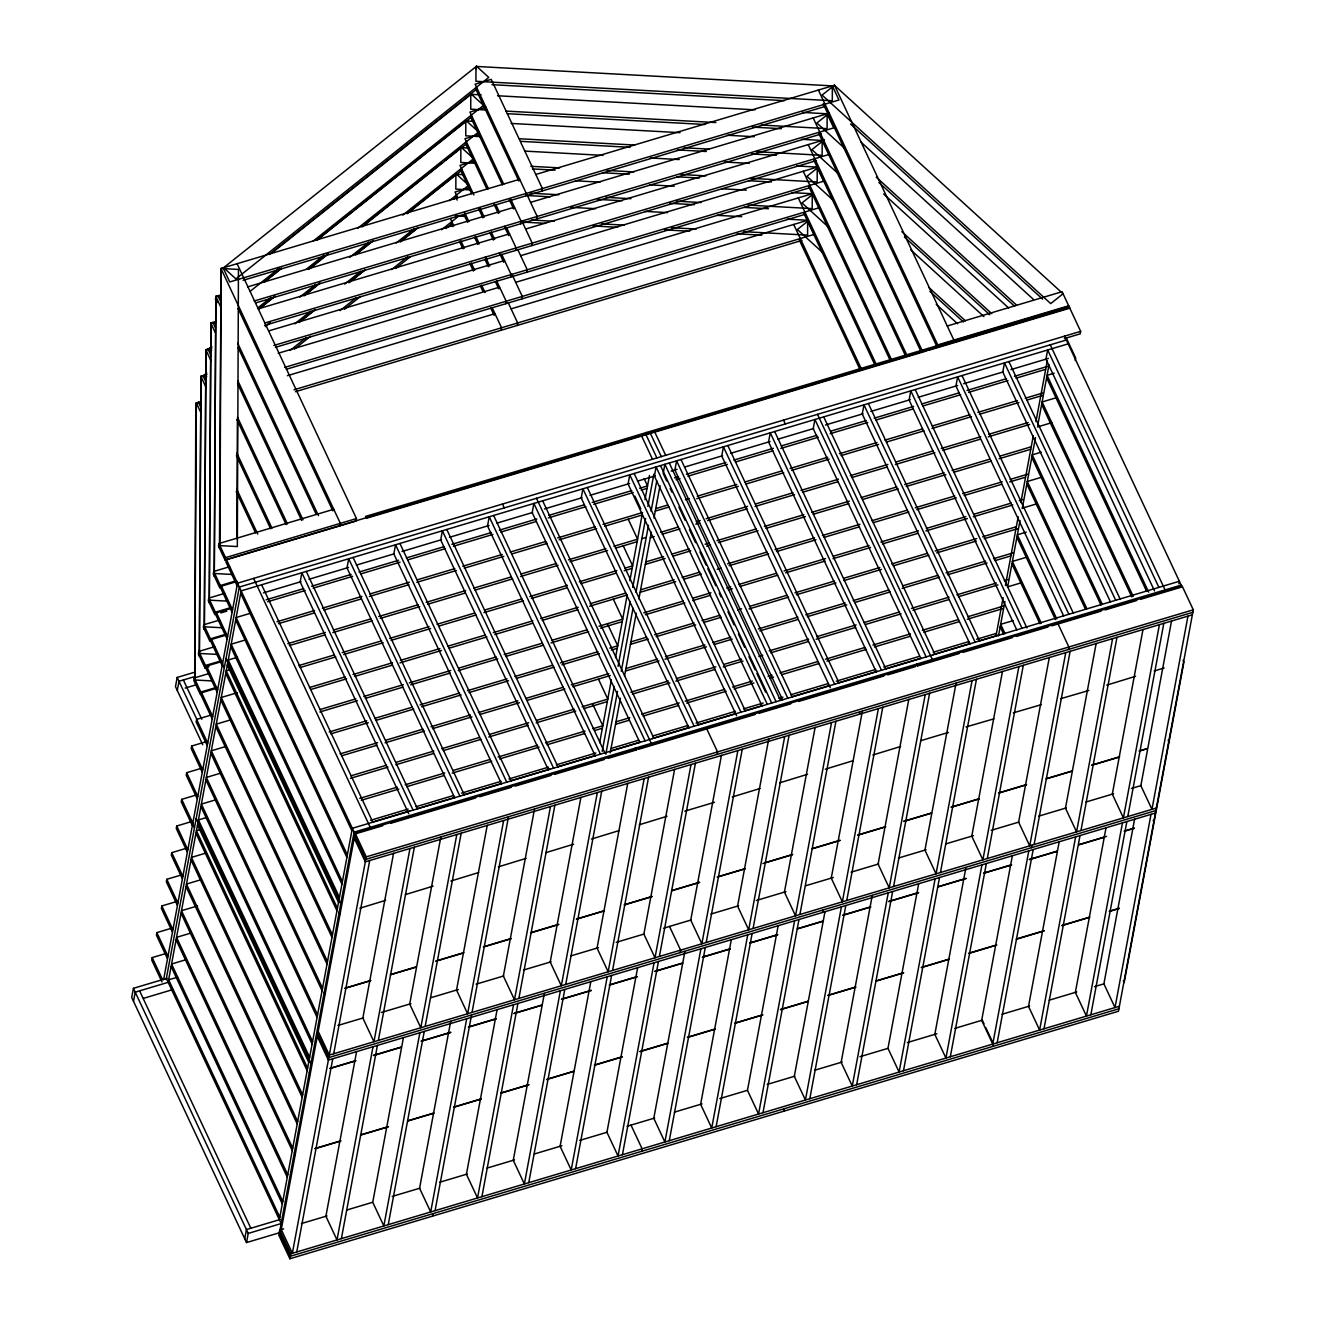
<?xml version="1.0" encoding="UTF-8"?>
<svg xmlns="http://www.w3.org/2000/svg" width="1325" height="1325" viewBox="0 0 1325 1325"><rect width="100%" height="100%" fill="white"/><g stroke="black" fill="none" stroke-linecap="round" stroke-linejoin="round"><path stroke-width="1.5" d="M200.207 403.082L196.348 402.883L195.818 405.4L194.742 682.507L196.348 402.883L199.86 401.823M200.953 376.333L199.346 655.974L200.953 376.333L206.75 376.648M205.922 349.684L204.315 629.325L205.922 349.684L211.718 349.999M210.89 323.035L209.284 602.66L210.89 323.035L214.749 323.25M215.859 296.386L214.253 576.011L215.859 296.386L219.718 296.601M219.917 545.618L221.06 268.478L238.45 269.439L237.324 546.562L219.917 545.618L219.453 548.119L221.06 268.478M236.893 538.728L237.39 418.766M787.05 219.155L807.654 220.281L807.588 235.138L743.739 231.66M796.623 165.956L817.227 167.082L817.161 181.956L751.242 178.345M802.437 112.426L827.148 113.784L827.098 128.641L761.179 125.047M832.348 85.877L832.299 100.75L475.923 81.272L475.99 66.416L832.348 85.877L838.957 99.988L229.722 281.96L223.113 267.865M195.885 405.384L196.348 402.883L200.671 412.274M195.007 672.106L177.186 677.439L175.48 686.598L202.725 744.733M177.285 690.441L178.991 681.282L194.825 676.545M167.066 978.264L133.428 988.317L131.705 997.477L246.516 1242.568L280.171 1232.515M133.51 1001.319L135.216 992.16L168.871 982.107M214.683 646.683L198.849 651.403L198.386 653.904L204.978 667.999L208.936 666.823M203.818 624.754L203.338 627.255L209.946 641.35L210.41 638.849L203.818 624.754L219.652 620.017M208.787 598.105L208.307 600.606L214.915 614.701L215.379 612.2L208.787 598.105L224.621 593.368M213.739 571.456L213.275 573.957L219.884 588.052L220.347 585.551L213.739 571.456L229.589 566.719M333.768 509.264L218.956 543.548L218.476 546.049L225.084 560.144L355.994 521.04L356.458 518.539L237.092 263.692M194.245 677.953L193.781 680.454L200.373 694.548L200.837 692.048L194.245 677.953L208.091 673.812M204.978 667.999L205.441 665.498L198.849 651.403M225.084 560.144L225.548 557.643L218.956 543.548M166.039 953.453L152.209 957.594L151.746 960.095L161.998 981.974M170.693 928.477L156.863 932.601L156.4 935.102L167.497 958.82M177.633 901.232L161.832 905.952L161.368 908.453L172.465 932.154M180.631 875.179L166.801 879.303L166.337 881.804L177.434 905.505M185.599 848.513L171.77 852.654L171.306 855.155L182.403 878.856M190.568 821.864L176.738 826.005L176.275 828.506L187.372 852.207M197.508 794.636L181.707 799.356L181.243 801.857L192.34 825.558M202.477 767.97L186.676 772.707L186.212 775.191L197.309 798.909M205.474 741.917L191.645 746.041L191.181 748.542L202.278 772.26M210.443 715.268L196.613 719.392L196.133 721.893L207.247 745.611M217.383 688.023L201.582 692.743L201.102 695.244L212.215 718.962M220.381 661.97L206.534 666.094L206.071 668.595L217.184 692.296M225.349 635.321L211.503 639.445L211.039 641.946L222.153 665.647M230.318 608.655L216.472 612.796L216.008 615.297L227.122 638.998M237.258 581.427L221.441 586.147L220.977 588.648L232.09 612.349M1069.557 307.648L226.409 559.498L225.946 561.999L237.059 585.7M163.604 979.755L237.523 583.199L1080.653 331.349L1068.944 306.323L928.411 348.293L929.272 350.131L1069.805 308.162M166.155 979.539L239.328 587.041L1066.36 340.012M168.159 982.322L241.117 590.884L1068.149 343.854M339.896 525.859L340.359 523.358L220.977 268.511L519.682 179.272M244.727 1238.726L246.433 1229.567L280.072 1219.513M246.516 1242.568L248.222 1233.409L133.428 988.317M476.056 68.751L476.52 66.25L488.776 77.43L235.916 278.896L223.643 267.7L476.52 66.25M279.36 1219.729L352.334 828.291L1179.366 581.261L1178.902 583.745M283.649 1228.871L279.691 1230.047L278.763 1235.049L289.877 1258.75L1118.466 1011.24L1193.295 609.815L1182.182 586.114L355.15 833.143L281.066 1230.577M279.459 1232.73L354.123 832.133L1181.171 585.103M289.877 1258.75L290.804 1253.748L279.691 1230.047M355.15 833.143L366.247 856.861L292.361 1253.284L281.248 1229.583M296.75 1251.976L332.757 1058.758M333.701 1053.756L369.708 860.538M356.607 1051.503L325.9 1216.251L336.997 1239.952L373.021 1046.733M393.558 853.283L362.851 1018.031L373.948 1041.732L409.972 848.513M505.719 303.723L506.183 301.222L496.643 280.867M510.688 277.074L511.152 274.573L501.612 254.218M515.657 250.425L516.121 247.924L506.581 227.569M520.626 223.776L521.089 221.275L510.688 199.065M525.826 195.868L526.29 193.384L475.128 84.171L491.227 79.351L542.389 188.564L541.925 191.065M501.115 330.273L501.579 327.772L492.039 307.417M341.386 1238.643L377.41 1045.425M378.337 1040.423L414.361 847.205M521.818 298.92L522.282 296.419L511.881 274.209M526.787 272.271L527.251 269.77L517.711 249.415M531.756 245.622L532.219 243.121L522.679 222.749M536.724 218.973L537.188 216.472L526.787 194.262M517.214 325.453L517.678 322.969L508.154 302.597M403.446 1037.508L372.739 1202.255L383.836 1225.956L419.859 1032.738M440.778 837.251L409.69 1004.035L420.787 1027.736L456.81 834.518M388.242 1224.648L424.248 1031.43M425.176 1026.428L461.199 833.21M450.666 1021.476L419.578 1188.26L430.691 1211.977L466.698 1018.743M487.236 825.293L456.529 990.04L467.626 1013.758L503.649 820.539M432.596 1216.118L433.06 1213.617M435.08 1210.653L471.551 1014.933M472.031 1012.449L508.502 816.73M497.123 1009.517L466.417 1174.265L477.53 1197.982L513.537 1004.764M534.455 809.277L503.368 976.045L514.481 999.762L550.488 806.544M481.919 1196.674L517.926 1003.439M518.87 998.454L554.877 805.236M544.343 993.502L513.255 1160.286L524.369 1183.987L560.376 990.769M580.913 797.319L550.206 962.066L561.32 985.767L597.327 792.549M599.678 742.629L611.372 679.874M615.529 657.614L627.222 594.859M629.855 580.698L642.31 513.901M644.96 499.724L649.482 475.443M602.179 751.424L614.287 686.483M618.03 666.409L630.137 601.467M632.737 587.472L645.59 518.522M647.859 506.398L653.888 474.085M605.823 754.173L617.516 691.418M621.293 671.179L633.019 608.258M636 592.242L648.488 525.296M651.088 511.268L656.769 480.859M528.758 1182.678L564.781 989.46M565.709 984.458L601.716 791.24M610.212 752.848L620.398 698.209M624.555 675.932L636.248 613.193M638.882 599.016L651.337 532.219M653.97 518.058L660.016 485.679M590.817 981.543L560.094 1146.291L571.207 1169.992L607.231 976.773M627.752 783.323L597.045 948.071L608.158 971.772L644.165 778.553M575.597 1168.683L611.62 975.465M612.548 970.463L648.571 777.245M637.656 967.548L606.933 1132.295L618.046 1155.996L654.07 962.778M691.021 764.575L654.997 957.793L643.884 934.075L674.607 769.328M622.435 1154.688L658.459 961.47M659.386 956.468L695.41 763.25M641.648 1151.309L642.112 1148.808L630.998 1125.107M680.139 952.625L680.619 950.141L669.506 926.423M717.09 754.422L717.554 751.921L706.457 728.203M684.876 951.532L653.788 1118.3L664.885 1142.017L700.908 948.799M721.446 755.349L690.739 920.08L701.836 943.798L737.859 750.579M669.274 1140.693L705.298 947.474M706.225 942.489L742.248 749.271M731.334 939.574L700.627 1104.305L711.724 1128.022L747.747 934.804M768.666 739.317L737.578 906.101L748.675 929.802L784.698 736.584M716.113 1126.714L752.136 933.496M753.064 928.494L789.087 735.276M794.586 920.809L758.562 1114.027L747.466 1090.326L778.173 925.579M815.123 727.359L784.417 892.106L795.513 915.807L831.537 722.589M762.968 1112.718L798.975 919.5M799.902 914.498L835.926 721.28M783.887 1111.178L784.367 1108.677M822.394 912.494L822.858 910.01M859.345 714.291L859.809 711.79M825.011 911.583L794.304 1076.331L805.418 1100.032L841.425 906.813M862.343 711.326L831.255 878.111L842.352 901.828L878.376 708.593M809.807 1098.723L845.814 905.505M846.758 900.503L882.765 707.285M872.231 895.551L841.143 1062.335L852.257 1086.053L888.263 892.818M908.801 699.368L878.094 864.115L889.207 887.833L925.214 694.615M856.646 1084.728L892.653 891.51M893.597 886.524L929.603 693.29M918.689 883.593L887.982 1048.34L899.095 1072.057L935.102 878.839M956.021 683.352L924.933 850.137L936.046 873.838L972.053 680.619M903.484 1070.749L939.508 877.514M940.435 872.529L976.442 679.311M995.953 636.116L1003.124 597.658M1005.393 585.501L1018.213 516.684M1020.863 502.523L1033.301 435.726M1035.951 421.565L1047.247 360.98M998.503 635.901L1004.93 601.5M1007.563 587.323L1020.018 520.526M1022.287 508.386L1035.488 437.548M1037.74 425.408L1049.036 364.822M1068.215 308.294L1068.679 305.793L1062.087 291.699L947.276 326M965.908 867.577L934.821 1034.361L945.934 1058.062L981.957 864.844M1002.478 671.394L971.772 836.141L982.885 859.842L1018.892 666.624M1075.221 360.499L1075.685 357.998L1066.294 337.941M1080.653 331.349L1080.19 333.85L1064.389 338.571M950.323 1056.754L986.347 863.536M987.274 858.534L1023.298 665.316M1012.383 855.619L981.676 1020.366L992.773 1044.067L1028.796 850.849M1049.334 657.399L1018.61 822.146L1029.724 845.847L1065.747 652.629M992.955 1046.386L993.419 1043.885L985.717 1027.471M1031.446 847.702L1031.91 845.201M1068.397 649.482L1068.861 646.981L1057.764 623.28M997.162 1042.758L1033.185 849.54M1034.113 844.538L1070.136 651.32M1059.222 841.623L1028.515 1006.371L1039.612 1030.072L1075.635 836.853M1096.173 643.403L1065.466 808.151L1076.562 831.868L1112.586 638.65M1044.001 1028.763L1080.024 835.545M1080.952 830.543L1116.975 637.325M1106.06 827.628L1075.353 992.375L1086.45 1016.093L1122.474 822.875M1143.011 629.425L1112.304 794.155L1123.401 817.873L1159.425 624.655M1090.839 1014.768L1126.863 821.55M1127.79 816.564L1163.814 623.346M1134.597 819.115L1103.891 983.846L1115.004 1007.563L1151.011 814.345M1171.548 620.895L1140.842 785.642L1151.955 809.343L1187.962 616.125M269.273 254.45L477.05 88.907M271.592 253.257L471.319 94.158L483.575 105.338L312.849 241.349M250.044 291.401L279.028 268.296M265.017 281.198L281.132 268.362M316.559 240.14L352.003 211.901M355.216 209.333L466.35 120.807L477.248 130.744M264.072 282.341L281.778 268.23M317.222 239.991L471.849 116.815M257.961 307.781L270.847 297.512M306.274 269.29L323.996 255.162M357.816 228.215L478.607 131.987M211.735 346.338L208.505 348.906L211.238 351.39M258.441 309.139L274.54 296.303M309.984 268.064L327.706 253.953M364.739 224.438L442.053 162.843M445.283 160.292L461.382 147.456L473.638 158.636L402.783 215.097M259.104 308.99L275.202 296.171M309.023 269.223L328.352 253.82M362.189 226.873L466.88 143.464M299.698 297.214L315.797 284.378M349.618 257.447L368.946 242.044M206.766 372.987L203.537 375.555L206.269 378.039M266.358 325.519L269.588 322.952M306.622 293.438L319.507 283.169M356.558 253.655L372.656 240.835M409.707 211.321L456.413 174.105L468.686 185.285L449.357 200.688M265.414 326.662L270.234 322.82M304.054 295.873L320.17 283.037M355.597 254.798L373.319 240.686M407.139 213.739L461.912 170.113M294.73 323.863L310.828 311.044M344.666 284.097L360.764 271.261M396.192 243.022L413.913 228.91M302.017 319.987L314.903 309.719M351.953 280.204L364.839 269.936M400.266 241.713L417.988 227.585M299.102 322.522L315.201 309.686M349.022 282.738L365.137 269.903M400.564 241.68L418.286 227.569M453.713 199.33L456.943 196.762M290.125 350.413L306.241 337.577M340.061 310.63L356.16 297.794M391.604 269.571L407.702 256.735M441.523 229.788L459.245 215.677M294.498 349.055L310.597 336.235M344.417 309.288L360.533 296.452M395.96 268.213L410.452 256.669M445.896 228.447L452.338 223.312M829.218 113.172L816.879 123.01L844.307 148.019M824.249 139.821L811.91 149.659L837.814 173.293M817.74 167.695L806.942 176.308L834.369 201.334M812.772 194.344L801.973 202.957L829.4 227.983M808.167 220.894L797.368 229.507L823.272 253.125M486.027 107.259L469.928 112.062L503.748 184.258M479.269 134.438L464.959 138.711L488.378 188.697M474.317 161.087L459.99 165.377L473.87 194.99M469.348 187.752L455.022 192.026L457.622 197.574M535.797 174.469L834.485 85.247L953.867 340.094M243.104 280.32L824.647 106.613M221.143 294.796L215.776 296.403L221.043 307.648M247.576 286.912L514.481 207.18M530.596 202.377L829.284 113.138M254.185 301.007L833.756 127.879L827.148 113.784M255.692 302.912L821.434 133.924M216.174 321.445L210.808 323.052L215.197 332.426M258.425 308.841L509.512 233.829M525.628 229.026L824.332 139.804M265.033 322.936L828.787 154.528M264.569 325.437L816.465 160.573M211.934 347.879L205.839 349.701L211.106 360.947M269.273 330.753L504.543 260.478M520.659 255.675L817.575 166.983M273.894 345.444L823.819 181.177L817.227 167.082M275.418 347.349L809.509 187.819M206.965 374.544L200.887 376.35L206.153 387.596M278.151 353.278L499.575 287.127M515.69 282.324L812.606 193.632M284.743 367.373L818.85 207.826M286.266 369.278L804.557 214.468M287.376 375.687L494.987 313.677M511.086 308.857L808.002 220.182M293.984 389.782L814.246 234.376L807.654 220.281M295.492 391.687L801.923 240.421M225.548 557.643L356.458 518.539M1068.679 305.793L937.769 344.914L818.386 90.05M926.937 350.827L647.859 434.186L646.997 432.348L928.047 348.409L928.908 350.247M220.347 585.551L234.21 581.41M263.427 592.871L301.04 581.642M308.957 579.273L348.541 567.448M356.458 565.096L394.055 553.85M401.972 551.498L441.556 539.673M449.473 537.304L489.057 525.478M496.974 523.11L532.6 512.477M544.476 508.932L582.089 497.687M590.006 495.335L629.59 483.509M637.507 481.141L655.312 475.824M671.146 471.087L677.092 469.315M685.008 466.947L722.605 455.717M730.522 453.349L770.107 441.523M778.023 439.171L813.649 428.522M825.492 424.994L862.972 413.798M870.856 411.429L910.308 399.653M918.192 397.301L957.644 385.509M963.557 383.737L1003.008 371.961M1010.892 369.609L1048.373 358.413M215.379 612.2L229.242 608.059M220.861 612.928L226.79 611.156M266.143 599.811L303.69 588.598M311.59 586.246L351.125 574.437M359.025 572.069L398.543 560.276M406.444 557.908L443.991 546.695M451.891 544.327L491.426 532.534M499.326 530.166L536.873 518.953M548.732 515.408L584.292 504.775M592.209 502.423L631.727 490.614M639.627 488.263L647.527 485.894L644.116 478.607M674.541 477.828L678.499 476.652M686.4 474.284L725.918 462.475M733.818 460.123L773.336 448.314M781.253 445.945L816.813 435.329M830.659 431.188L866.219 420.572M874.119 418.203L913.654 406.411M921.554 404.042L959.101 392.829M967.002 390.461L1006.52 378.668M1014.437 376.3L1048.025 366.263M267.65 601.732L305.197 590.503M313.114 588.151L352.632 576.342M360.533 573.99L400.051 562.181M407.951 559.812L445.498 548.6M453.415 546.248L492.933 534.439M500.833 532.07L536.41 521.454M548.268 517.909L585.816 506.697M593.716 504.328L633.234 492.519M641.134 490.167L647.064 488.395M676.048 479.733L680.007 478.557M687.907 476.188L727.425 464.396M735.325 462.027L772.872 450.815M780.789 448.446L818.337 437.233M830.179 433.689L867.726 422.476M875.643 420.124L913.173 408.912M923.061 405.947L960.608 394.734M968.509 392.382L1008.027 380.573M1015.944 378.205L1045.574 369.36M250.475 613.26L236.148 617.533L347.365 854.94M1054.236 373.17L1047.081 375.306L1148.659 592.159M210.41 638.849L226.244 634.128M276.991 621.74L314.538 610.527M322.439 608.175L361.957 596.366M369.857 593.997L409.392 582.205M417.292 579.837L454.839 568.624M462.74 566.255L502.258 554.463M510.158 552.094L545.734 541.461M557.593 537.933L595.14 526.704M603.041 524.352L642.559 512.543M655.743 508.618L667.601 505.073M685.373 499.757L689.331 498.581M697.232 496.213L736.766 484.403M744.667 482.052L782.214 470.839M790.114 468.47L827.661 457.257M839.52 453.713L877.067 442.5M884.968 440.132L922.515 428.919M932.386 425.971L969.933 414.758M977.85 412.39L1017.368 400.597M1025.268 398.229L1043.057 392.912M278.498 623.661L314.075 613.028M323.946 610.08L361.493 598.867M369.393 596.498L408.912 584.689M416.828 582.338L456.347 570.528M464.247 568.177L503.765 556.368M511.682 553.999L547.242 543.382M559.1 539.838L596.648 528.625M604.548 526.257L642.095 515.044M655.279 511.102L669.108 506.978M696.768 498.713L738.273 486.325M746.174 483.956L783.721 472.743M791.621 470.375L829.168 459.162M841.027 455.618L878.574 444.405M886.475 442.053L924.022 430.84M931.922 428.472L971.457 416.663M979.357 414.311L1018.875 402.502M1026.776 400.133L1042.593 395.413M245.506 639.909L231.179 644.198L342.397 881.589M1056.439 397.682L1042.113 401.955L1133.19 596.366M205.441 665.498L221.275 660.777M237.175 657.349L228.231 660.016L339.448 897.423M287.823 643.668L325.37 632.456M333.271 630.104L370.818 618.891M378.735 616.523L418.253 604.713M426.153 602.362L465.671 590.553M473.588 588.184L511.119 576.971M521.007 574.023L556.583 563.39M568.442 559.862L605.972 548.649M613.889 546.281L637.59 539.192L628.199 519.135M660.645 532.302L678.433 527.002M696.221 521.686L700.18 520.51M706.109 518.737L747.598 506.332M755.498 503.98L793.046 492.767M800.963 490.399L838.493 479.186M850.352 475.642L887.899 464.429M895.799 462.061L933.347 450.848M941.263 448.496L980.782 436.687M988.682 434.318L1028.2 422.526M641.83 538.712L646.219 537.403M289.33 645.59L324.907 634.957M332.807 632.605L372.342 620.796M380.242 618.427L419.76 606.618M427.66 604.266L465.207 593.053M475.095 590.105L512.642 578.876M520.543 576.524L558.09 565.311M569.949 561.767L607.496 550.554M615.396 548.186L637.126 541.693M650.31 537.768L654.252 536.575M662.169 534.223L679.94 528.907M695.757 524.187L699.699 523.011M707.616 520.642L747.134 508.833M755.035 506.481L794.553 494.672M802.47 492.304L838.029 481.687M851.859 477.547L887.435 466.93M895.336 464.562L934.87 452.769M942.771 450.401L980.318 439.188M988.218 436.819L1029.724 424.431M1037.458 426.948L1051.768 422.675M229.788 669.771L226.211 670.848L337.428 908.238M185.202 688.072L197.077 684.528M200.837 692.048L216.687 687.311M298.672 665.597L334.231 654.981M342.148 652.612L381.666 640.82M389.567 638.451L429.085 626.642M437.002 624.29L474.549 613.077M484.42 610.113L521.967 598.9M529.868 596.548L567.415 585.319M579.273 581.791L616.821 570.578M624.721 568.21L632.621 565.841L623.23 545.784M645.805 561.916L663.593 556.599M671.493 554.231L689.282 548.931M705.082 544.211L709.041 543.018M716.941 540.666L756.459 528.857M764.376 526.489L803.894 514.696M811.794 512.328L849.342 501.115M861.2 497.571L896.76 486.954M904.677 484.586L944.195 472.777M952.095 470.425L989.642 459.212M999.53 456.247L1031.148 446.807M300.179 667.518L335.755 656.885M343.655 654.533L383.173 642.724M391.074 640.356L430.608 628.547M438.509 626.195L476.056 614.982M483.956 612.614L523.474 600.805M531.375 598.453L566.951 587.82M580.781 583.696L616.357 573.062M624.257 570.711L632.158 568.342M645.341 564.417L665.1 558.504M673.001 556.152L690.789 550.836M706.589 546.115L710.548 544.939M718.448 542.571L757.983 530.762M765.883 528.41L805.401 516.601M813.302 514.233L848.878 503.616M862.707 499.475L898.284 488.859M906.184 486.49L945.702 474.698M953.602 472.329L991.15 461.117M999.067 458.748L1030.684 449.307M1041.202 452.173L1032.258 454.856L1102.317 604.399M237.357 692.677L221.258 697.497L332.459 934.903M309.503 687.526L345.08 676.909M352.98 674.541L392.498 662.748M400.415 660.38L439.933 648.571M447.833 646.219L485.381 635.006M493.281 632.638L532.816 620.829M540.716 618.477L578.263 607.247M590.122 603.72L625.682 593.087M640.604 589.807L674.193 579.77M682.093 577.418L699.882 572.102M727.558 563.837L767.076 552.028M774.976 549.676L814.494 537.867M822.411 535.515L859.942 524.286M871.8 520.758L907.377 510.125M915.277 507.773L954.795 495.964M962.712 493.596L1002.23 481.787M1010.13 479.435L1027.918 474.118M311.027 689.447L346.587 678.814M354.487 676.462L392.034 665.233M399.951 662.881L441.44 650.476M449.341 648.124L486.888 636.911M494.805 634.543L532.335 623.33M542.223 620.382L577.799 609.748M589.642 606.221L627.189 594.991M640.141 592.308L675.7 581.692M683.617 579.323L701.389 574.007M717.206 569.286L721.164 568.11M729.065 565.742L768.583 553.949M776.483 551.581L816.001 539.772M823.918 537.42L859.478 526.787M873.324 522.663L908.884 512.03M916.784 509.678L956.319 497.869M964.219 495.5L1001.766 484.287M1009.667 481.936L1025.484 477.215M1041.599 477.215L1027.289 481.505L1086.831 608.606M230.6 719.872L216.29 724.146L327.49 961.552M320.352 709.455L355.912 698.838M363.828 696.47L403.347 684.677M409.276 682.905L450.765 670.5M458.682 668.148L496.229 656.935M504.129 654.567L541.677 643.354M551.548 640.406L587.124 629.773M598.983 626.228L622.7 619.156L613.293 599.082M643.768 612.846L683.286 601.053M693.174 598.088L710.962 592.788M726.763 588.068L730.721 586.876M738.621 584.524L776.168 573.311M784.069 570.942L825.574 558.554M833.475 556.185L869.051 545.569M880.91 542.024L918.457 530.812M926.357 528.443L965.875 516.634M973.776 514.282L1011.323 503.069M1019.223 500.701L1023.182 499.525M319.888 711.956L357.435 700.743M365.336 698.391L402.883 687.162M410.783 684.81L450.301 673.001M458.218 670.649L497.736 658.84M505.637 656.471L543.184 645.258M551.084 642.89L588.631 631.677M600.49 628.149L622.22 621.64M645.275 614.767L684.81 602.958M692.71 600.589L710.498 595.289M728.286 589.973L732.228 588.797M740.128 586.428L777.676 575.216M785.592 572.847L825.111 561.055M833.011 558.686L870.558 547.473M882.417 543.929L917.977 533.312M925.893 530.944L967.383 518.555M973.312 516.783L1012.83 504.974M1022.32 508.154L1036.63 503.881M225.631 746.522L211.321 750.795L322.522 988.202M329.213 731.98L366.76 720.767M374.66 718.398L412.207 707.186M420.108 704.834L459.642 693.025M467.543 690.656L507.061 678.864M514.961 676.495L552.508 665.283M560.425 662.914L597.956 651.701M609.815 648.157L617.732 645.805L607.479 623.909M630.899 641.863L646.716 637.143M654.616 634.774L694.134 622.982M702.035 620.613L719.823 615.297M737.611 609.997L741.553 608.804M749.47 606.452L787.017 595.24M794.917 592.871L834.435 581.062M844.323 578.114L879.883 567.497M891.742 563.953L927.318 553.32M935.218 550.968L976.724 538.563M982.637 536.791L1016.242 526.77M330.72 733.884L368.267 722.672M376.168 720.32L413.715 709.09M421.632 706.738L461.15 694.929M469.05 692.577L508.568 680.768M516.485 678.4L554.032 667.187M561.933 664.819L599.48 653.606M611.338 650.078L617.251 648.306M630.435 644.364L648.223 639.048M656.123 636.696L695.642 624.887M703.542 622.518L721.33 617.218M749.006 608.953L788.524 597.144M796.424 594.776L835.942 582.983M843.859 580.615L881.39 569.402M893.249 565.858L928.825 555.241M936.725 552.873L976.243 541.064M984.16 538.712L1017.749 528.675M1026.295 532.137L1017.352 534.803L1056.754 618.924M220.662 773.171L206.352 777.444L317.553 1014.851M340.061 753.908L377.608 742.696M385.509 740.327L423.056 729.114M430.956 726.763L470.474 714.953M478.375 712.585L517.909 700.793M525.81 698.424L563.357 687.211M571.257 684.843L608.804 673.63M625.93 668.512L657.548 659.072M665.448 656.703L704.983 644.911M712.883 642.542L730.671 637.226M758.331 628.961L797.849 617.168M805.749 614.8L845.284 602.991M853.184 600.639L888.76 590.006M902.59 585.882L938.15 575.249M946.067 572.897L985.585 561.088M993.485 558.719L1013.244 552.823M341.568 755.813L377.128 745.197M385.045 742.828L424.563 731.019M432.463 728.667L471.982 716.858M479.898 714.506L519.417 702.697M527.317 700.329L564.864 689.116M572.764 686.747L610.312 675.535M625.466 671.013L659.055 660.976M664.984 659.204L706.49 646.815M714.39 644.447L732.178 639.147M759.838 630.882L797.385 619.669M807.273 616.705L846.791 604.912M854.691 602.544L890.267 591.911M902.126 588.383L939.657 577.17M947.574 574.802L987.092 562.993M994.992 560.641L1010.809 555.92M1026.693 557.179L1012.383 561.452L1041.284 623.131M215.693 799.82L201.383 804.093L312.584 1041.5M207.379 817.243L198.435 819.927L309.636 1057.317M350.893 775.837L386.469 765.221M396.341 762.256L433.888 751.043M441.805 748.691L479.335 737.478M489.223 734.514L528.741 722.721M536.642 720.353L574.189 709.14M582.106 706.772L607.794 699.103L598.387 679.046M630.849 692.213L668.396 681M676.297 678.632L715.815 666.839M723.715 664.471L741.503 659.154M769.162 650.89L808.697 639.097M816.598 636.729L856.116 624.92M864.016 622.568L899.592 611.935M911.451 608.39L948.998 597.178M956.898 594.826L996.417 583.017M1004.333 580.648L1008.275 579.472M350.429 778.338L387.977 767.125M395.877 764.757L433.424 753.544M443.312 750.596L480.859 739.383M488.759 737.015L528.277 725.206M536.178 722.854L575.713 711.045M583.613 708.676L607.33 701.604M632.356 694.118L669.903 682.905M675.833 681.133L715.351 669.34M723.251 666.972L743.01 661.076M758.827 656.355L762.769 655.163M770.686 652.811L808.233 641.598M816.134 639.23L855.652 627.421M865.54 624.473L901.099 613.839M912.958 610.312L948.534 599.678M958.406 596.73L997.94 584.921M1007.646 586.859L1021.972 582.586M199.992 829.682L196.415 830.742L307.615 1068.149M359.754 798.362L397.301 787.149M405.218 784.781L444.736 772.972M452.637 770.62L490.184 759.407M498.084 757.039L537.602 745.23M545.519 742.878L585.037 731.069M592.938 728.7L602.825 725.752L592.573 703.873M615.993 721.81L629.822 717.686M641.681 714.142L679.228 702.929M685.158 701.157L724.676 689.348M732.592 686.996L752.352 681.083M768.152 676.363L772.111 675.187M780.011 672.818L817.558 661.606M825.458 659.254L864.977 647.445M872.893 645.076L910.441 633.863M922.283 630.319L957.859 619.702M967.747 616.754L1003.307 606.121M361.278 800.267L398.825 789.054M406.725 786.686L444.273 775.473M452.173 773.121L491.691 761.312M499.591 758.943L539.126 747.134M547.026 744.783L584.573 733.57M594.445 730.605L602.362 728.253M615.529 724.311L629.358 720.187M643.188 716.047L678.764 705.43M686.665 703.062L726.183 691.269M734.1 688.901L753.859 683.004M769.659 678.284L773.618 677.092M781.518 674.74L819.065 663.527M826.966 661.158L866.5 649.349M874.401 646.997L909.96 636.364M923.807 632.24L959.366 621.607M967.283 619.255L1002.843 608.622M205.756 853.118L191.446 857.407L302.647 1094.798M1013.194 620.597L1000.673 624.323L1005.046 633.681M370.602 820.291L408.15 809.078M416.05 806.71L453.597 795.497M461.498 793.128L501.032 781.336M508.932 778.967L548.451 767.158M556.351 764.807L595.869 752.997M611.024 748.476L638.7 740.211M652.529 736.071L688.089 725.454M696.006 723.086L735.524 711.277M743.424 708.925L763.183 703.012M779.001 698.292L782.942 697.116M790.859 694.747L828.39 683.534M836.307 681.183L875.825 669.373M883.725 667.005L919.302 656.388M933.131 652.248L968.707 641.631M976.608 639.263L996.367 633.367M372.11 822.196L409.657 810.983M417.557 808.614L455.104 797.402M463.005 795.05L500.552 783.82M510.44 780.872L549.958 769.063M557.858 766.711L595.405 755.498M610.56 750.96L640.207 742.116M652.066 738.572L689.613 727.359M697.513 724.99L735.06 713.777M744.932 710.829L762.72 705.513M792.367 696.668L829.914 685.456M837.814 683.087L877.332 671.278M885.233 668.926L920.809 658.293M932.668 654.749L970.215 643.536M978.115 641.184L997.874 635.271M200.787 879.783L186.477 884.057L297.678 1121.447M382.71 825.707L355.001 833.972L226.409 559.498M390.627 823.338L475.725 797.915M479.683 796.739L511.351 787.282M515.309 786.089L550.935 775.456M554.893 774.264L604.366 759.49M608.324 758.314L636.033 750.033L635.172 748.194M638.385 749.337L755.151 714.457M759.109 713.264L790.777 703.807M798.693 701.438L883.808 676.015M887.767 674.839L915.476 666.558M959.217 653.49L917.811 665.862L916.95 664.024M963.159 652.314L1012.466 637.59M1016.407 636.414L1047.943 626.99M1051.901 625.814L1101.191 611.09M1105.133 609.914L1136.684 600.49M1140.626 599.314L1182.033 586.942L1064.555 336.169M197.607 905.886L181.508 910.706L292.709 1148.113M366.247 856.861L1193.295 609.815M1192.815 612.316L365.783 859.362L354.686 835.644M1192.351 614.817L365.319 861.846L354.222 838.145M190.85 933.082L176.54 937.355L287.74 1174.762M185.881 959.731L171.571 964.004L282.772 1201.411M359.837 908.221L385.608 900.338M405.367 894.623L433.109 886.143M450.881 881.042L478.64 872.546M498.382 866.848L526.141 858.368M545.883 852.654L573.642 844.174M591.414 839.056L619.156 830.576M639.279 824.763L667.022 816.283M684.793 811.165L714.49 802.287M732.294 796.971L760.037 788.491M779.796 782.793L807.538 774.297M825.326 769.196L853.068 760.699M872.827 755.002L900.569 746.522M920.693 740.708L948.402 732.427M966.008 726.961L993.916 718.829M1013.327 712.833L1041.417 704.635M1060.646 698.706L1088.918 690.457M1106.723 685.124L1135.575 676.313M1154.224 670.947L1164.128 667.982M177.567 977.154L168.623 979.821L279.823 1217.228M143.415 998.371L173.095 989.493M344.947 988.185L370.669 980.5M390.461 974.587L416.183 966.902M435.975 960.989L463.684 952.708M483.476 946.795L511.185 938.514M530.977 932.601L558.686 924.337M576.507 919.02L604.217 910.739M624.373 904.71L652.082 896.445M671.874 890.532L699.583 882.251M717.388 876.935L745.097 868.653M764.889 862.741L792.598 854.459M812.391 848.547L840.1 840.282M857.921 834.949L885.63 826.684M903.799 821.252L931.508 812.97M951.3 807.058L979.009 798.776M998.802 792.863L1026.511 784.599M1046.303 778.686L1072.041 771.001M1091.833 765.088L1119.542 756.807M1139.334 750.894L1147.251 748.526M344.898 988.384L370.636 980.699M390.428 974.786L416.149 967.101M435.942 961.188L463.651 952.923M483.443 947.011L511.152 938.729M530.944 932.817L558.653 924.535M576.458 919.219L604.167 910.938M624.34 904.925L652.033 896.644M671.825 890.731L699.534 882.45M717.355 877.133L745.064 868.852M762.869 863.536L792.565 854.675M812.358 848.762L840.067 840.481M857.871 835.164L885.58 826.883M903.766 821.45L931.475 813.186M951.267 807.273L978.976 798.992M998.768 793.079L1026.477 784.798M1046.27 778.885L1071.991 771.2M1091.783 765.287L1119.492 757.022M1139.285 751.109L1147.202 748.741M337.941 1025.467L363.597 1017.799M381.352 1012.499L410.965 1003.654M430.691 997.758L458.334 989.51M476.089 984.193L503.715 975.945M523.458 970.049L551.084 961.801M570.827 955.905L598.453 947.657M616.224 942.34L643.851 934.092M663.593 928.196L691.219 919.948M710.945 914.051L738.588 905.787M756.343 900.487L785.957 891.642M805.683 885.746L833.326 877.498M851.081 872.181L878.707 863.933M898.449 858.037L926.076 849.789M945.818 843.892L973.444 835.644M991.216 830.328L1018.842 822.08M1038.585 816.183L1066.244 807.919M1085.987 802.023L1113.629 793.758M1131.401 788.458L1141.289 785.51M1156.344 808.035L329.312 1055.064L318.199 1031.363M1155.88 810.536L328.832 1057.565L317.735 1033.864M1155.4 813.037L328.368 1060.066L317.271 1036.365M329.991 1068.347L355.729 1060.662M373.534 1055.329L401.243 1047.065M421.035 1041.152L450.732 1032.274M468.537 1026.958L496.246 1018.677M514.067 1013.36L541.776 1005.079M561.568 999.166L591.248 990.305M609.434 984.872L637.143 976.591M654.947 971.275L682.657 962.993M702.449 957.097L730.158 948.816M749.95 942.903L777.659 934.622M797.451 928.709L823.173 921.024M842.965 915.111L870.674 906.83M888.86 901.414L918.54 892.537M938.332 886.624L966.041 878.359M983.862 873.026L1011.571 864.761M1029.376 859.428L1057.085 851.163M1078.865 844.654L1106.574 836.373M1124.378 831.057L1134.283 828.092M329.958 1068.546L355.68 1060.861M373.501 1055.545L401.21 1047.263M422.973 1040.771L450.682 1032.49M468.503 1027.173L496.213 1018.892M514.017 1013.575L541.726 1005.294M561.518 999.381L591.215 990.52M609.384 985.088L637.093 976.807M654.914 971.49L682.623 963.209M702.416 957.296L730.125 949.015M749.917 943.102L777.626 934.837M797.418 928.924L823.14 921.239M842.932 915.327L870.641 907.045M888.827 901.613L918.507 892.752M938.299 886.839L966.008 878.558M983.829 873.241L1011.538 864.96M1029.343 859.643L1057.052 851.362M1078.832 844.853L1104.553 837.168M1124.345 831.255L1134.233 828.307M315.052 1148.51L340.79 1140.825M360.582 1134.912L388.291 1126.631M408.083 1120.718L433.805 1113.033M453.597 1107.12L481.306 1098.839M501.098 1092.926L528.808 1084.662M548.6 1078.749L574.321 1071.064M594.478 1065.035L622.187 1056.754M640.008 1051.437L667.717 1043.156M687.509 1037.243L715.218 1028.978M735.011 1023.066L762.72 1014.784M780.524 1009.468L808.233 1001.187M828.026 995.274L855.735 986.992M875.891 980.98L903.6 972.699M921.422 967.383L949.131 959.101M968.923 953.188L996.632 944.907M1016.424 938.994L1044.133 930.73M1061.938 925.413L1089.647 917.132M1109.439 911.219L1119.343 908.254M315.019 1148.709L340.74 1141.024M360.533 1135.111L388.242 1126.846M408.034 1120.933L433.772 1113.248M453.564 1107.336L481.273 1099.054M501.065 1093.142L528.774 1084.86M546.579 1079.544L574.288 1071.262M594.445 1065.25L622.154 1056.969M639.975 1051.653L667.684 1043.371M687.476 1037.458L715.185 1029.177M734.977 1023.264L762.67 1015M780.491 1009.667L808.2 1001.402M827.993 995.489L855.702 987.208M875.858 981.179L903.567 972.914M921.372 967.581L949.081 959.317M968.873 953.404L996.582 945.122M1016.374 939.21L1044.083 930.928M1061.905 925.612L1089.614 917.331M1109.406 911.418L1119.294 908.47M248.222 1233.409L281.877 1223.356M301.404 1223.555L327.06 1215.903M346.802 1210.007L372.457 1202.338M392.2 1196.442L419.826 1188.194M439.552 1182.298L467.195 1174.033M486.921 1168.137L514.564 1159.888M534.29 1153.992L561.933 1145.744M579.688 1140.428L607.314 1132.179M627.056 1126.283L654.683 1118.035M674.425 1112.139L702.051 1103.891M719.823 1098.574L747.449 1090.326M767.175 1084.43L794.818 1076.182M814.544 1070.285L842.187 1062.021M859.942 1056.721L887.568 1048.472M907.31 1042.576L936.907 1033.732M954.679 1028.432L982.305 1020.167L984.011 1023.811M1001.998 1014.287L1029.542 1006.056M1049.234 1000.176L1076.794 991.945M1094.5 986.661L1104.354 983.713M290.804 1253.748L1119.393 1006.255M1118.929 1008.756L290.341 1256.249L279.227 1232.548M491.939 84.667L784.45 100.65M481.091 94.87L470.789 94.307L470.723 109.18L487.203 110.074M497.571 95.764L755.051 109.842M505.752 111.085L715.864 122.562M507.342 113.702L705.099 124.5M752.467 127.101L781.303 128.674M474.068 121.403L465.82 120.956L465.754 135.829L480.18 136.608M511.135 123.44L680.056 132.666M727.425 135.249L754.207 136.723M801.592 139.307L822.179 140.433L822.129 155.307L756.211 151.696M519.317 138.744L634.675 145.054M684.114 147.754L708.825 149.112M520.907 141.361L630.087 147.323M677.473 149.924L706.308 151.497M751.623 153.965L776.334 155.323M469.1 148.052L460.852 147.605L460.802 162.478L475.211 163.257M524.717 151.1L602.991 155.373M650.36 157.973L679.212 159.547M724.527 162.014L749.238 163.373M530.828 166.304L559.663 167.877M607.049 170.461L633.83 171.935M681.199 174.519L705.927 175.877M532.418 168.921L555.076 170.147M602.461 172.747L629.243 174.204M676.611 176.788L699.285 178.03M748.708 180.73L771.382 181.972M464.131 174.718L455.883 174.254L455.833 189.127L470.243 189.906M575.365 180.796L600.076 182.138M649.515 184.837L674.243 186.196M721.612 188.779L746.339 190.137M791.654 192.605L812.258 193.732L812.192 208.605L748.327 205.11M529.983 193.185L558.819 194.758M606.204 197.342L630.915 198.7M676.23 201.168L700.958 202.526M527.449 195.57L550.123 196.796M597.492 199.396L622.22 200.738M669.589 203.338L694.317 204.679M743.739 207.379L768.467 208.737M570.76 207.329L595.472 208.688M644.911 211.387L667.568 212.629M717.007 215.329L741.735 216.671M455.336 215.892L465.638 216.455M531.557 220.049L554.214 221.292M601.6 223.892L624.257 225.117M671.626 227.718L696.354 229.059M522.862 222.103L545.519 223.345M592.888 225.929L617.616 227.287M664.984 229.871L689.712 231.229M737.081 233.813L761.809 235.171M214.716 573.526L232.123 574.47M209.748 600.175L227.155 601.119M204.779 626.824L222.186 627.768M199.81 653.473L217.217 654.418M195.206 680.007L212.613 680.967M850.567 124.02L1042.609 299.152M861.233 142.355L1033.467 299.433M876.322 177.219L1016.54 305.098M878.906 182.486L1014.552 306.207M883.692 194.03L1008.673 308.013M901.828 231.66L991.762 313.677M904.412 236.943L989.775 314.787M910.739 249.862L983.895 316.592M928.875 287.508L965.445 320.865M929.935 291.401L963.457 321.975M936.245 304.319L957.594 323.78M218.443 295.607L221.176 298.092M1050.261 344.815L1165.056 589.907M1158.878 587.372L1047.661 349.966L1045.955 359.141L1154.539 590.933M1183.059 660.231L1183.921 662.069L1124.18 982.504L1123.318 980.666M1046.617 377.807L1146.44 590.917M1041.649 404.456L1131.848 596.995M1008.872 361.559L1120.089 598.966M1115.683 600.275L1004.483 362.868L1002.777 372.027L1110.483 601.964M1168.153 740.178L1168.981 742.232M1031.794 457.34L1100.976 605.028M1026.825 483.989L1085.49 609.235M962.033 375.555L1073.233 612.962M1068.844 614.27L957.644 376.863L955.938 386.022L1063.644 615.943M823.189 103.797L937.305 347.398M1153.214 820.341L1154.025 822.394M1016.888 537.304L1055.412 619.553M813.186 117.958L922.034 350.313M818.867 133.577L920.693 350.943M1011.919 563.953L1039.943 623.76M808.217 144.607L907.41 356.359M813.898 160.226L905.19 355.117M915.194 389.55L1026.925 627.984M1022.006 628.249L910.805 390.858L909.099 400.018L1016.805 629.938M803.248 171.256L891.907 360.516M808.929 186.875L890.566 361.145M1000.209 626.824L1003.704 634.311M798.279 197.905L876.405 364.69M803.96 213.524L875.063 365.303M793.692 224.455L861.283 368.748M799.356 240.073L859.925 369.36M868.355 403.529L979.556 640.936M975.167 642.244L863.966 404.837L862.244 414.013L969.95 643.933M823.703 416.862L934.92 654.268M817.508 414.344L932.32 659.436M926.125 656.902L814.925 419.495L813.219 428.654L920.925 658.575M916.585 664.123L917.447 665.978M783.506 420.108L785.311 423.95M774.661 431.519L885.878 668.926M881.489 670.235L770.272 432.828L768.566 441.987L876.272 671.908M727.822 445.515L839.04 682.905M834.651 684.23L723.433 446.823L721.727 455.982L830.311 687.774M680.984 459.493L792.201 696.9M787.795 698.209L676.595 460.818L674.889 469.977L782.595 699.898M654.567 431.602L665.68 455.303M669.274 463.005L780.491 700.395M650.178 432.911L661.291 456.628M776.086 701.72L664.885 464.313L663.179 473.472L666.674 480.942M645.788 434.219L656.885 457.937M660.496 465.622L771.697 703.028M670.185 488.428L671.941 492.171M678.947 507.111L685.075 520.212M689.447 529.553L695.575 542.637M699.948 551.978L706.092 565.063M707.832 568.806L715.715 585.633M719.227 593.103L720.966 596.846M727.972 611.802L734.1 624.887M738.489 634.228L744.617 647.312M748.989 656.67L755.118 669.754M756.873 673.481L765.635 692.18M641.399 435.527L652.496 459.245M767.308 704.337L656.107 466.93L654.401 476.089L762.107 706.026M475.543 88.51L518.887 181.061M470.342 116.418L502.423 184.904M509.347 199.711L513.686 208.969M634.145 473.489L745.346 710.896M740.957 712.204L629.756 474.797L628.05 483.973L736.634 715.765M634.874 496.13L640.853 508.899M496.179 205.358L499.641 212.762M465.373 143.067L487.037 189.343M493.977 204.149L498.316 213.408M504.378 226.36L508.717 235.618M479.932 207.942L484.271 217.201M491.211 232.008L494.672 239.411M460.404 169.716L471.667 193.781M478.607 208.588L482.946 217.847M489.886 232.653L493.347 240.057M499.409 253.009L503.748 262.267M464.562 212.381L468.901 221.639M475.841 236.446L479.302 243.85M485.381 256.802L489.703 266.06M455.436 196.365L457.158 200.075M464.098 214.882L467.576 222.285M474.499 237.092L477.977 244.496M484.917 259.303L488.378 266.706M495.318 281.513L498.78 288.916M587.306 487.484L698.507 724.891M694.118 726.199L582.917 488.793L581.211 497.952L688.917 727.889M450.434 218.559L453.895 225.962M460.835 240.769L464.297 248.173M471.236 262.979L474.698 270.383M481.638 285.19L485.116 292.61M450.831 222.915L452.554 226.608M459.493 241.415L462.972 248.818M469.911 263.625L473.373 271.045M480.312 285.852L482.913 291.401M490.714 308.062L494.175 315.466M542.654 500.817L653.871 738.224M536.476 498.283L651.271 743.375M645.093 740.841L533.876 503.45L532.17 512.609L639.876 742.53M635.536 748.078L636.398 749.917M502.457 504.063L504.262 507.906M493.629 515.458L604.829 752.865M600.44 754.173L489.24 516.783L487.517 525.942L595.223 755.863M446.79 529.453L557.991 766.86M553.602 768.169L442.384 530.762L440.678 539.938L548.384 769.858M399.935 543.449L511.152 780.856M506.763 782.164L395.546 544.757L393.84 553.916L501.546 783.853M238.069 308.477L332.873 510.87M353.096 557.444L464.313 794.851M459.924 796.159L348.707 558.753L347.001 567.912L454.707 797.832M217.913 295.773L220.397 301.057M237.722 343.258L318.48 515.657M215.312 298.903L217.068 302.647M238.136 347.63L316.261 514.398M212.944 322.422L215.428 327.706M238.02 381.153L302.978 519.814M237.556 383.637L301.636 520.443M207.992 349.071L211.288 356.11M237.44 417.16L287.475 523.971M236.976 419.661L286.134 524.601M306.257 571.439L417.474 808.83M413.069 810.155L301.868 572.748L300.162 581.907L408.746 813.699M203.023 375.72L206.319 382.759M236.86 453.183L271.973 528.145M236.397 455.684L270.631 528.774M198.419 402.253L200.887 407.553M236.662 489.091L257.729 534.074M236.198 491.592L255.51 532.816M261.621 584.772L372.822 822.179M253.622 578.396L370.238 827.33M240.653 593.385L351.87 830.792M221.441 586.147L232.554 609.848M235.684 620.034L346.902 857.441M216.472 612.796L227.585 636.497M230.716 646.683L341.933 884.09M225.962 658.674L340.773 903.766M227.304 665.017L338.504 902.408M211.503 639.445L222.617 663.146M339.233 912.097L340.094 913.935M339.183 912.296L340.045 914.134M222.468 663.991L224.256 667.833M225.747 673.348L336.964 910.739M206.534 666.094L217.648 689.812M220.778 699.997L331.995 937.388M201.582 692.743L212.679 716.461M215.809 726.647L327.027 964.053M183.38 679.973L201.798 719.276M177.186 677.439L197.408 720.601M196.613 719.392L207.71 743.11M324.277 992.259L325.155 994.098M324.244 992.458L325.105 994.297M210.841 753.296L322.058 990.702M191.645 746.041L202.742 769.759M205.888 779.945L317.089 1017.352M186.676 772.707L197.773 796.408M200.92 806.594L312.12 1044.001M196.166 818.568L310.977 1063.66M197.491 824.912L308.708 1062.319M181.707 799.356L192.804 823.057M309.338 1072.405L310.166 1074.459M192.655 823.885L194.46 827.744M195.951 833.243L307.152 1070.65M176.738 826.005L187.835 849.706M190.982 859.892L302.183 1097.299M171.77 852.654L182.867 876.355M186.013 886.541L297.214 1123.948M166.801 879.303L177.898 903.021M294.398 1152.568L295.227 1154.622M181.045 913.207L292.245 1150.597M161.832 905.952L172.929 929.67M176.076 939.856L287.277 1177.246M156.863 932.601L167.977 956.319M171.107 966.505L282.308 1203.912M166.354 978.479L281.165 1223.571M152.209 957.594L162.462 979.473M139.605 990.852L250.822 1228.258M834.419 85.264L822.08 95.102L1050.708 303.607L1063.048 293.769L834.419 85.264M646.633 432.463L365.584 516.402L366.462 518.257L647.494 434.302L646.633 432.463"/></g></svg>
